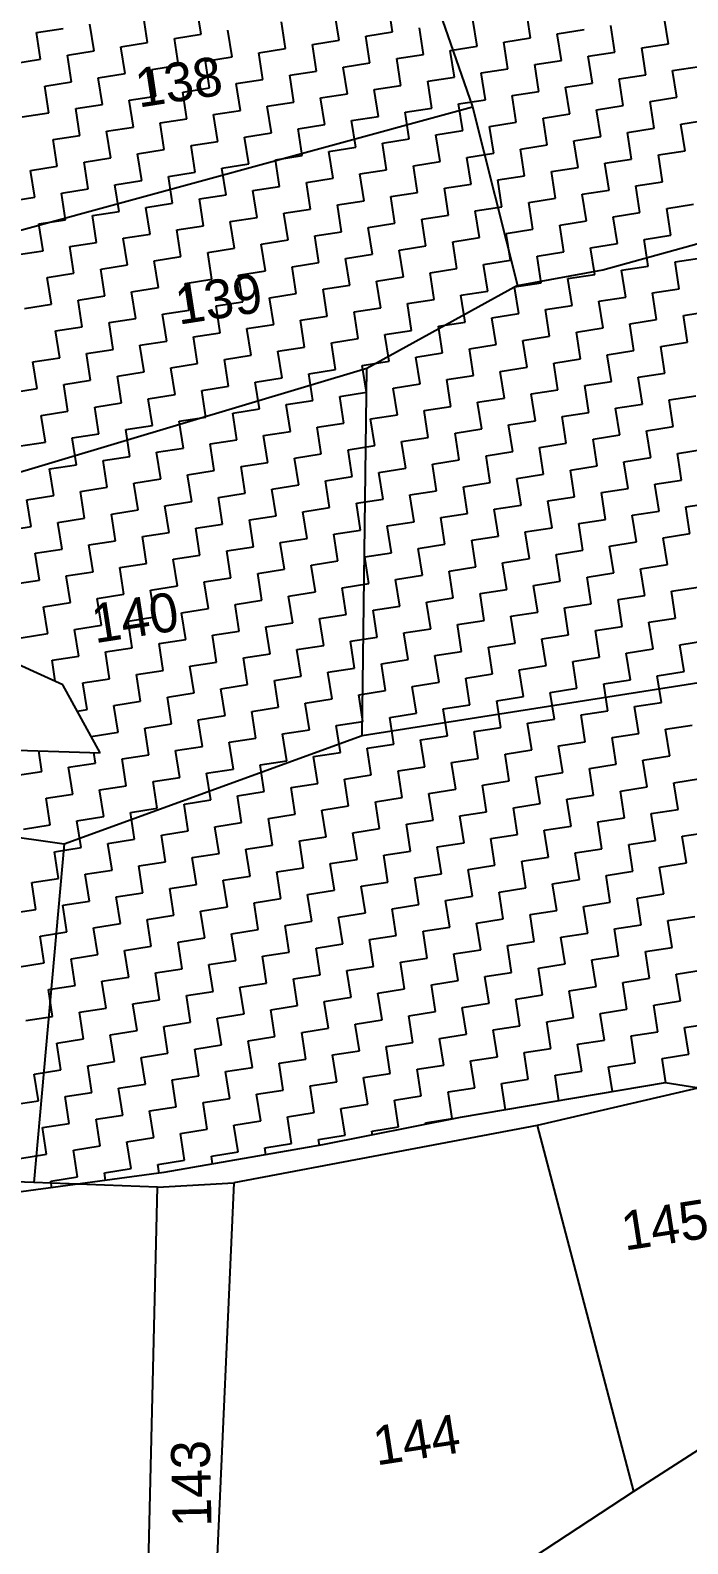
# Model space of a CAD drawing. Header units: metres. Extents: x 288488 to 290462, y 1999122 to 2001536.
# Drawn here: x 289333.7 to 289454.1, y 1999332.6 to 1999609.9 of the extents above; entities that cross this region are included whole.
import ezdxf
from ezdxf.enums import TextEntityAlignment as Align

# ---------------------------------------------------------------- set-up
doc = ezdxf.new("R2010")
doc.units = ezdxf.units.M
doc.header["$MEASUREMENT"] = 0
for name, color, linetype in [('POLY_HATCH', 12, 'Continuous'), ('POLY_PARCEL', 6, 'Continuous'), ('TEXT_PARCEL', 7, 'Continuous'), ('V_BOUND_LINE', 7, 'Continuous')]:
    doc.layers.add(name, color=color, linetype=linetype)
doc.styles.add('TEXT_MAP', font='')
doc.styles.get('TEXT_MAP').set_extended_font_data('Kruti Dev 050')

msp = doc.modelspace()

# ---------------------------------------------------------------- linework, layer by layer
at = {"layer": 'POLY_HATCH', "linetype": 'Continuous'}
for p, q in [((289364.97, 1999609.15), (289364.21, 1999614.05)), ((289400.04, 1999609.59), (289399.28, 1999614.49)), ((289425.31, 1999608.5), (289424.55, 1999613.4)), ((289345.37, 1999606.1), (289344.61, 1999611)), ((289355.17, 1999607.62), (289354.41, 1999612.52)), ((289380.44, 1999606.54), (289379.68, 1999611.44)), ((289390.24, 1999608.06), (289389.48, 1999612.96)), ((289415.51, 1999606.97), (289414.74, 1999611.88)), ((289440.77, 1999605.89), (289440.01, 1999610.79)), ((289450.58, 1999607.41), (289449.81, 1999612.31)), ((289334.8, 1999609.47), (289339.71, 1999610.24)), ((289335.57, 1999604.57), (289334.8, 1999609.47)), ((289360.07, 1999608.39), (289364.97, 1999609.15)), ((289360.83, 1999603.48), (289360.07, 1999608.39)), ((289370.64, 1999605.01), (289369.87, 1999609.91)), ((289385.34, 1999607.3), (289390.24, 1999608.06)), ((289395.14, 1999608.82), (289400.04, 1999609.59)), ((289395.9, 1999603.92), (289395.14, 1999608.82)), ((289405.71, 1999605.45), (289404.94, 1999610.35)), ((289420.41, 1999607.74), (289425.31, 1999608.5)), ((289421.17, 1999602.84), (289420.41, 1999607.74)), ((289430.21, 1999609.26), (289435.11, 1999610.03)), ((289430.97, 1999604.36), (289430.21, 1999609.26)), ((289340.47, 1999605.33), (289345.37, 1999606.1)), ((289341.23, 1999600.43), (289340.47, 1999605.33)), ((289350.27, 1999606.86), (289355.17, 1999607.62)), ((289351.03, 1999601.96), (289350.27, 1999606.86)), ((289365.74, 1999604.25), (289370.64, 1999605.01)), ((289375.54, 1999605.77), (289380.44, 1999606.54)), ((289376.3, 1999600.87), (289375.54, 1999605.77)), ((289386.1, 1999602.4), (289385.34, 1999607.3)), ((289400.8, 1999604.69), (289405.71, 1999605.45)), ((289410.61, 1999606.21), (289415.51, 1999606.97)), ((289411.37, 1999601.31), (289410.61, 1999606.21)), ((289435.87, 1999605.13), (289440.77, 1999605.89)), ((289436.64, 1999600.22), (289435.87, 1999605.13)), ((289445.68, 1999606.65), (289450.58, 1999607.41)), ((289446.44, 1999601.75), (289445.68, 1999606.65)), ((289330.67, 1999603.81), (289335.57, 1999604.57)), ((289355.93, 1999602.72), (289360.83, 1999603.48)), ((289356.7, 1999597.82), (289355.93, 1999602.72)), ((289366.5, 1999599.35), (289365.74, 1999604.25)), ((289381.2, 1999601.64), (289386.1, 1999602.4)), ((289391, 1999603.16), (289395.9, 1999603.92)), ((289391.77, 1999598.26), (289391, 1999603.16)), ((289401.57, 1999599.79), (289400.8, 1999604.69)), ((289416.27, 1999602.07), (289421.17, 1999602.84)), ((289426.07, 1999603.6), (289430.97, 1999604.36)), ((289426.83, 1999598.7), (289426.07, 1999603.6)), ((289451.34, 1999602.51), (289456.24, 1999603.28)), ((289452.1, 1999597.61), (289451.34, 1999602.51)), ((289336.33, 1999599.67), (289341.23, 1999600.43)), ((289337.09, 1999594.77), (289336.33, 1999599.67)), ((289346.13, 1999601.2), (289351.03, 1999601.96)), ((289346.89, 1999596.3), (289346.13, 1999601.2)), ((289371.4, 1999600.11), (289376.3, 1999600.87)), ((289372.16, 1999595.21), (289371.4, 1999600.11)), ((289381.96, 1999596.73), (289381.2, 1999601.64)), ((289396.67, 1999599.02), (289401.57, 1999599.79)), ((289406.47, 1999600.55), (289411.37, 1999601.31)), ((289407.23, 1999595.65), (289406.47, 1999600.55)), ((289417.03, 1999597.17), (289416.27, 1999602.07)), ((289431.74, 1999599.46), (289436.64, 1999600.22)), ((289432.5, 1999594.56), (289431.74, 1999599.46)), ((289441.54, 1999600.99), (289446.44, 1999601.75)), ((289442.3, 1999596.09), (289441.54, 1999600.99)), ((289351.8, 1999597.06), (289356.7, 1999597.82)), ((289352.56, 1999592.16), (289351.8, 1999597.06)), ((289361.6, 1999598.58), (289366.5, 1999599.35)), ((289362.36, 1999593.68), (289361.6, 1999598.58)), ((289377.06, 1999595.97), (289381.96, 1999596.73)), ((289386.86, 1999597.5), (289391.77, 1999598.26)), ((289387.63, 1999592.6), (289386.86, 1999597.5)), ((289397.43, 1999594.12), (289396.67, 1999599.02)), ((289412.13, 1999596.41), (289417.03, 1999597.17)), ((289421.93, 1999597.94), (289426.83, 1999598.7)), ((289422.7, 1999593.03), (289421.93, 1999597.94)), ((289447.2, 1999596.85), (289452.1, 1999597.61)), ((289447.96, 1999591.95), (289447.2, 1999596.85)), ((289332.19, 1999594.01), (289337.09, 1999594.77)), ((289341.99, 1999595.53), (289346.89, 1999596.3)), ((289342.76, 1999590.63), (289341.99, 1999595.53)), ((289367.26, 1999594.45), (289372.16, 1999595.21)), ((289368.02, 1999589.54), (289367.26, 1999594.45)), ((289377.83, 1999591.07), (289377.06, 1999595.97)), ((289392.53, 1999593.36), (289397.43, 1999594.12)), ((289402.33, 1999594.88), (289407.23, 1999595.65)), ((289403.09, 1999589.98), (289402.33, 1999594.88)), ((289412.89, 1999591.51), (289412.13, 1999596.41)), ((289427.6, 1999593.8), (289432.5, 1999594.56)), ((289437.4, 1999595.32), (289442.3, 1999596.09)), ((289438.16, 1999590.42), (289437.4, 1999595.32)), ((289347.66, 1999591.39), (289352.56, 1999592.16)), ((289348.42, 1999586.49), (289347.66, 1999591.39)), ((289357.46, 1999592.92), (289362.36, 1999593.68)), ((289358.22, 1999588.02), (289357.46, 1999592.92)), ((289372.92, 1999590.31), (289377.83, 1999591.07)), ((289382.73, 1999591.83), (289387.63, 1999592.6)), ((289383.49, 1999586.93), (289382.73, 1999591.83)), ((289393.29, 1999588.46), (289392.53, 1999593.36)), ((289407.99, 1999590.75), (289412.89, 1999591.51)), ((289417.8, 1999592.27), (289422.7, 1999593.03)), ((289418.56, 1999587.37), (289417.8, 1999592.27)), ((289428.36, 1999588.9), (289427.6, 1999593.8)), ((289443.06, 1999591.19), (289447.96, 1999591.95)), ((289443.83, 1999586.28), (289443.06, 1999591.19)), ((289452.86, 1999592.71), (289457.77, 1999593.47)), ((289453.63, 1999587.81), (289452.86, 1999592.71)), ((289337.86, 1999589.87), (289342.76, 1999590.63)), ((289338.62, 1999584.97), (289337.86, 1999589.87)), ((289363.12, 1999588.78), (289368.02, 1999589.54)), ((289363.89, 1999583.88), (289363.12, 1999588.78)), ((289373.69, 1999585.41), (289372.92, 1999590.31)), ((289388.39, 1999587.7), (289393.29, 1999588.46)), ((289398.19, 1999589.22), (289403.09, 1999589.98)), ((289398.95, 1999584.32), (289398.19, 1999589.22)), ((289408.76, 1999585.85), (289407.99, 1999590.75)), ((289423.46, 1999588.13), (289428.36, 1999588.9)), ((289433.26, 1999589.66), (289438.16, 1999590.42)), ((289434.02, 1999584.76), (289433.26, 1999589.66)), ((289343.52, 1999585.73), (289348.42, 1999586.49)), ((289344.28, 1999580.83), (289343.52, 1999585.73)), ((289353.32, 1999587.26), (289358.22, 1999588.02)), ((289354.08, 1999582.36), (289353.32, 1999587.26)), ((289378.59, 1999586.17), (289383.49, 1999586.93)), ((289379.35, 1999581.27), (289378.59, 1999586.17)), ((289389.15, 1999582.79), (289388.39, 1999587.7)), ((289403.86, 1999585.08), (289408.76, 1999585.85)), ((289413.66, 1999586.61), (289418.56, 1999587.37)), ((289414.42, 1999581.71), (289413.66, 1999586.61)), ((289424.22, 1999583.23), (289423.46, 1999588.13)), ((289438.92, 1999585.52), (289443.83, 1999586.28)), ((289439.69, 1999580.62), (289438.92, 1999585.52)), ((289448.73, 1999587.05), (289453.63, 1999587.81)), ((289449.49, 1999582.15), (289448.73, 1999587.05)), ((289333.72, 1999584.21), (289338.62, 1999584.97)), ((289334.48, 1999579.3), (289333.72, 1999584.21)), ((289358.98, 1999583.12), (289363.89, 1999583.88)), ((289359.75, 1999578.22), (289358.98, 1999583.12)), ((289368.79, 1999584.64), (289373.69, 1999585.41)), ((289369.55, 1999579.74), (289368.79, 1999584.64)), ((289384.25, 1999582.03), (289389.15, 1999582.79)), ((289394.05, 1999583.56), (289398.95, 1999584.32)), ((289394.82, 1999578.66), (289394.05, 1999583.56)), ((289404.62, 1999580.18), (289403.86, 1999585.08)), ((289419.32, 1999582.47), (289424.22, 1999583.23)), ((289429.12, 1999584), (289434.02, 1999584.76)), ((289429.89, 1999579.1), (289429.12, 1999584)), ((289339.38, 1999580.07), (289344.28, 1999580.83)), ((289340.14, 1999575.17), (289339.38, 1999580.07)), ((289349.18, 1999581.59), (289354.08, 1999582.36)), ((289349.95, 1999576.69), (289349.18, 1999581.59)), ((289374.45, 1999580.51), (289379.35, 1999581.27)), ((289375.21, 1999575.61), (289374.45, 1999580.51)), ((289385.01, 1999577.13), (289384.25, 1999582.03)), ((289399.72, 1999579.42), (289404.62, 1999580.18)), ((289409.52, 1999580.94), (289414.42, 1999581.71)), ((289410.28, 1999576.04), (289409.52, 1999580.94)), ((289420.08, 1999577.57), (289419.32, 1999582.47)), ((289434.79, 1999579.86), (289439.69, 1999580.62)), ((289444.59, 1999581.38), (289449.49, 1999582.15)), ((289445.35, 1999576.48), (289444.59, 1999581.38)), ((289329.58, 1999578.54), (289334.48, 1999579.3)), ((289354.85, 1999577.45), (289359.75, 1999578.22)), ((289355.61, 1999572.55), (289354.85, 1999577.45)), ((289364.65, 1999578.98), (289369.55, 1999579.74)), ((289365.41, 1999574.08), (289364.65, 1999578.98)), ((289389.92, 1999577.89), (289394.82, 1999578.66)), ((289390.68, 1999572.99), (289389.92, 1999577.89)), ((289400.48, 1999574.52), (289399.72, 1999579.42)), ((289415.18, 1999576.81), (289420.08, 1999577.57)), ((289424.98, 1999578.33), (289429.89, 1999579.1)), ((289425.75, 1999573.43), (289424.98, 1999578.33)), ((289435.55, 1999574.96), (289434.79, 1999579.86)), ((289450.25, 1999577.25), (289455.15, 1999578.01)), ((289451.02, 1999572.34), (289450.25, 1999577.25)), ((289335.24, 1999574.4), (289340.14, 1999575.17)), ((289345.04, 1999575.93), (289349.95, 1999576.69)), ((289345.81, 1999571.03), (289345.04, 1999575.93)), ((289370.31, 1999574.84), (289375.21, 1999575.61)), ((289371.07, 1999569.94), (289370.31, 1999574.84)), ((289380.11, 1999576.37), (289385.01, 1999577.13)), ((289380.88, 1999571.47), (289380.11, 1999576.37)), ((289395.58, 1999573.76), (289400.48, 1999574.52)), ((289405.38, 1999575.28), (289410.28, 1999576.04)), ((289406.14, 1999570.38), (289405.38, 1999575.28)), ((289415.95, 1999571.91), (289415.18, 1999576.81)), ((289430.65, 1999574.19), (289435.55, 1999574.96)), ((289440.45, 1999575.72), (289445.35, 1999576.48)), ((289441.21, 1999570.82), (289440.45, 1999575.72)), ((289336.01, 1999569.5), (289335.24, 1999574.4)), ((289350.71, 1999571.79), (289355.61, 1999572.55)), ((289351.47, 1999566.89), (289350.71, 1999571.79)), ((289360.51, 1999573.32), (289365.41, 1999574.08)), ((289361.27, 1999568.42), (289360.51, 1999573.32)), ((289385.78, 1999572.23), (289390.68, 1999572.99)), ((289386.54, 1999567.33), (289385.78, 1999572.23)), ((289396.34, 1999568.85), (289395.58, 1999573.76)), ((289411.05, 1999571.14), (289415.95, 1999571.91)), ((289420.85, 1999572.67), (289425.75, 1999573.43)), ((289421.61, 1999567.77), (289420.85, 1999572.67)), ((289431.41, 1999569.29), (289430.65, 1999574.19)), ((289446.11, 1999571.58), (289451.02, 1999572.34)), ((289331.1, 1999568.74), (289336.01, 1999569.5)), ((289340.91, 1999570.27), (289345.81, 1999571.03)), ((289341.67, 1999565.36), (289340.91, 1999570.27)), ((289366.17, 1999569.18), (289371.07, 1999569.94)), ((289366.94, 1999564.28), (289366.17, 1999569.18)), ((289375.98, 1999570.7), (289380.88, 1999571.47)), ((289376.74, 1999565.8), (289375.98, 1999570.7)), ((289401.24, 1999569.62), (289406.14, 1999570.38)), ((289402.01, 1999564.72), (289401.24, 1999569.62)), ((289411.81, 1999566.24), (289411.05, 1999571.14)), ((289426.51, 1999568.53), (289431.41, 1999569.29)), ((289436.31, 1999570.06), (289441.21, 1999570.82)), ((289437.08, 1999565.16), (289436.31, 1999570.06)), ((289446.88, 1999566.68), (289446.11, 1999571.58)), ((289346.57, 1999566.13), (289351.47, 1999566.89)), ((289347.33, 1999561.23), (289346.57, 1999566.13)), ((289356.37, 1999567.65), (289361.27, 1999568.42)), ((289357.13, 1999562.75), (289356.37, 1999567.65)), ((289381.64, 1999566.57), (289386.54, 1999567.33)), ((289382.4, 1999561.67), (289381.64, 1999566.57)), ((289391.44, 1999568.09), (289396.34, 1999568.85)), ((289392.2, 1999563.19), (289391.44, 1999568.09)), ((289406.91, 1999565.48), (289411.81, 1999566.24)), ((289416.71, 1999567), (289421.61, 1999567.77)), ((289417.47, 1999562.1), (289416.71, 1999567)), ((289427.27, 1999563.63), (289426.51, 1999568.53)), ((289441.98, 1999565.92), (289446.88, 1999566.68)), ((289451.78, 1999567.44), (289456.68, 1999568.21)), ((289452.54, 1999562.54), (289451.78, 1999567.44)), ((289336.77, 1999564.6), (289341.67, 1999565.36)), ((289337.53, 1999559.7), (289336.77, 1999564.6)), ((289362.04, 1999563.51), (289366.94, 1999564.28)), ((289362.8, 1999558.61), (289362.04, 1999563.51)), ((289371.84, 1999565.04), (289376.74, 1999565.8)), ((289372.6, 1999560.14), (289371.84, 1999565.04)), ((289397.11, 1999563.95), (289402.01, 1999564.72)), ((289397.87, 1999559.05), (289397.11, 1999563.95)), ((289407.67, 1999560.58), (289406.91, 1999565.48)), ((289422.37, 1999562.87), (289427.27, 1999563.63)), ((289432.17, 1999564.39), (289437.08, 1999565.16)), ((289432.94, 1999559.49), (289432.17, 1999564.39)), ((289442.74, 1999561.02), (289441.98, 1999565.92)), ((289342.43, 1999560.46), (289347.33, 1999561.23)), ((289352.23, 1999561.99), (289357.13, 1999562.75)), ((289353, 1999557.09), (289352.23, 1999561.99)), ((289377.5, 1999560.9), (289382.4, 1999561.67)), ((289378.26, 1999556), (289377.5, 1999560.9)), ((289387.3, 1999562.43), (289392.2, 1999563.19)), ((289388.07, 1999557.53), (289387.3, 1999562.43)), ((289402.77, 1999559.82), (289407.67, 1999560.58)), ((289412.57, 1999561.34), (289417.47, 1999562.1)), ((289413.33, 1999556.44), (289412.57, 1999561.34)), ((289423.14, 1999557.97), (289422.37, 1999562.87)), ((289437.84, 1999560.25), (289442.74, 1999561.02)), ((289447.64, 1999561.78), (289452.54, 1999562.54)), ((289448.4, 1999556.88), (289447.64, 1999561.78)), ((289332.63, 1999558.94), (289337.53, 1999559.7)), ((289343.2, 1999555.56), (289342.43, 1999560.46)), ((289357.9, 1999557.85), (289362.8, 1999558.61)), ((289358.66, 1999552.95), (289357.9, 1999557.85)), ((289367.7, 1999559.38), (289372.6, 1999560.14)), ((289368.46, 1999554.48), (289367.7, 1999559.38)), ((289392.97, 1999558.29), (289397.87, 1999559.05)), ((289393.73, 1999553.39), (289392.97, 1999558.29)), ((289403.53, 1999554.91), (289402.77, 1999559.82)), ((289418.23, 1999557.2), (289423.14, 1999557.97)), ((289428.04, 1999558.73), (289432.94, 1999559.49)), ((289428.8, 1999553.83), (289428.04, 1999558.73)), ((289438.6, 1999555.35), (289437.84, 1999560.25)), ((289453.3, 1999557.64), (289458.2, 1999558.4)), ((289338.29, 1999554.8), (289343.2, 1999555.56)), ((289348.1, 1999556.33), (289353, 1999557.09)), ((289348.86, 1999551.42), (289348.1, 1999556.33)), ((289373.36, 1999555.24), (289378.26, 1999556)), ((289374.13, 1999550.34), (289373.36, 1999555.24)), ((289383.17, 1999556.76), (289388.07, 1999557.53)), ((289383.93, 1999551.86), (289383.17, 1999556.76)), ((289408.43, 1999555.68), (289413.33, 1999556.44)), ((289409.2, 1999550.78), (289408.43, 1999555.68)), ((289419, 1999552.3), (289418.23, 1999557.2)), ((289433.7, 1999554.59), (289438.6, 1999555.35)), ((289443.5, 1999556.12), (289448.4, 1999556.88)), ((289444.26, 1999551.22), (289443.5, 1999556.12)), ((289454.07, 1999552.74), (289453.3, 1999557.64)), ((289339.06, 1999549.9), (289338.29, 1999554.8)), ((289353.76, 1999552.19), (289358.66, 1999552.95)), ((289363.56, 1999553.71), (289368.46, 1999554.48)), ((289364.32, 1999548.81), (289363.56, 1999553.71)), ((289388.83, 1999552.63), (289393.73, 1999553.39)), ((289389.59, 1999547.73), (289388.83, 1999552.63)), ((289398.63, 1999554.15), (289403.53, 1999554.91)), ((289399.39, 1999549.25), (289398.63, 1999554.15)), ((289414.1, 1999551.54), (289419, 1999552.3)), ((289423.9, 1999553.06), (289428.8, 1999553.83)), ((289424.66, 1999548.16), (289423.9, 1999553.06)), ((289434.46, 1999549.69), (289433.7, 1999554.59)), ((289449.17, 1999551.98), (289454.07, 1999552.74)), ((289334.16, 1999549.14), (289339.06, 1999549.9)), ((289343.96, 1999550.66), (289348.86, 1999551.42)), ((289344.72, 1999545.76), (289343.96, 1999550.66)), ((289354.52, 1999547.29), (289353.76, 1999552.19)), ((289369.23, 1999549.57), (289374.13, 1999550.34)), ((289369.99, 1999544.67), (289369.23, 1999549.57)), ((289379.03, 1999551.1), (289383.93, 1999551.86)), ((289379.79, 1999546.2), (289379.03, 1999551.1)), ((289404.29, 1999550.01), (289409.2, 1999550.78)), ((289405.06, 1999545.11), (289404.29, 1999550.01)), ((289414.86, 1999546.64), (289414.1, 1999551.54)), ((289429.56, 1999548.93), (289434.46, 1999549.69)), ((289439.36, 1999550.45), (289444.26, 1999551.22)), ((289440.13, 1999545.55), (289439.36, 1999550.45)), ((289449.93, 1999547.08), (289449.17, 1999551.98)), ((289334.92, 1999544.24), (289334.16, 1999549.14)), ((289349.62, 1999546.52), (289354.52, 1999547.29)), ((289359.42, 1999548.05), (289364.32, 1999548.81)), ((289360.19, 1999543.15), (289359.42, 1999548.05)), ((289384.69, 1999546.96), (289389.59, 1999547.73)), ((289385.45, 1999542.06), (289384.69, 1999546.96)), ((289394.49, 1999548.49), (289399.39, 1999549.25)), ((289395.26, 1999543.59), (289394.49, 1999548.49)), ((289419.76, 1999547.4), (289424.66, 1999548.16)), ((289420.52, 1999542.5), (289419.76, 1999547.4)), ((289430.32, 1999544.03), (289429.56, 1999548.93)), ((289445.03, 1999546.31), (289449.93, 1999547.08)), ((289330.02, 1999543.47), (289334.92, 1999544.24)), ((289339.82, 1999545), (289344.72, 1999545.76)), ((289340.58, 1999540.1), (289339.82, 1999545)), ((289350.38, 1999541.62), (289349.62, 1999546.52)), ((289365.09, 1999543.91), (289369.99, 1999544.67)), ((289374.89, 1999545.44), (289379.79, 1999546.2)), ((289375.65, 1999540.54), (289374.89, 1999545.44)), ((289400.16, 1999544.35), (289405.06, 1999545.11)), ((289400.92, 1999539.45), (289400.16, 1999544.35)), ((289409.96, 1999545.88), (289414.86, 1999546.64)), ((289410.72, 1999540.97), (289409.96, 1999545.88)), ((289425.42, 1999543.26), (289430.32, 1999544.03)), ((289435.23, 1999544.79), (289440.13, 1999545.55)), ((289435.99, 1999539.89), (289435.23, 1999544.79)), ((289445.79, 1999541.41), (289445.03, 1999546.31)), ((289345.48, 1999540.86), (289350.38, 1999541.62)), ((289355.29, 1999542.39), (289360.19, 1999543.15)), ((289356.05, 1999537.48), (289355.29, 1999542.39)), ((289365.85, 1999539.01), (289365.09, 1999543.91)), ((289380.55, 1999541.3), (289385.45, 1999542.06)), ((289381.32, 1999536.4), (289380.55, 1999541.3)), ((289390.35, 1999542.82), (289395.26, 1999543.59)), ((289391.12, 1999537.92), (289390.35, 1999542.82)), ((289415.62, 1999541.74), (289420.52, 1999542.5)), ((289416.38, 1999536.84), (289415.62, 1999541.74)), ((289426.19, 1999538.36), (289425.42, 1999543.26)), ((289440.89, 1999540.65), (289445.79, 1999541.41)), ((289450.69, 1999542.18), (289455.59, 1999542.94)), ((289451.45, 1999537.28), (289450.69, 1999542.18)), ((289335.68, 1999539.33), (289340.58, 1999540.1)), ((289336.44, 1999534.43), (289335.68, 1999539.33)), ((289346.25, 1999535.96), (289345.48, 1999540.86)), ((289360.95, 1999538.25), (289365.85, 1999539.01)), ((289370.75, 1999539.77), (289375.65, 1999540.54)), ((289371.51, 1999534.87), (289370.75, 1999539.77)), ((289396.02, 1999538.69), (289400.92, 1999539.45)), ((289396.78, 1999533.79), (289396.02, 1999538.69)), ((289405.82, 1999540.21), (289410.72, 1999540.97)), ((289406.58, 1999535.31), (289405.82, 1999540.21)), ((289431.09, 1999539.12), (289435.99, 1999539.89)), ((289431.85, 1999534.22), (289431.09, 1999539.12)), ((289441.65, 1999535.75), (289440.89, 1999540.65)), ((289341.35, 1999535.2), (289346.25, 1999535.96)), ((289351.15, 1999536.72), (289356.05, 1999537.48)), ((289351.91, 1999531.82), (289351.15, 1999536.72)), ((289361.71, 1999533.35), (289360.95, 1999538.25)), ((289376.41, 1999535.63), (289381.32, 1999536.4)), ((289377.18, 1999530.73), (289376.41, 1999535.63)), ((289386.22, 1999537.16), (289391.12, 1999537.92)), ((289386.98, 1999532.26), (289386.22, 1999537.16)), ((289411.48, 1999536.07), (289416.38, 1999536.84)), ((289412.25, 1999531.17), (289411.48, 1999536.07)), ((289421.29, 1999537.6), (289426.19, 1999538.36)), ((289422.05, 1999532.7), (289421.29, 1999537.6)), ((289436.75, 1999534.99), (289441.65, 1999535.75)), ((289446.55, 1999536.51), (289451.45, 1999537.28)), ((289447.32, 1999531.61), (289446.55, 1999536.51)), ((289331.54, 1999533.67), (289336.44, 1999534.43)), ((289342.11, 1999530.3), (289341.35, 1999535.2)), ((289356.81, 1999532.58), (289361.71, 1999533.35)), ((289366.61, 1999534.11), (289371.51, 1999534.87)), ((289367.38, 1999529.21), (289366.61, 1999534.11)), ((289391.88, 1999533.02), (289396.78, 1999533.79)), ((289392.64, 1999528.12), (289391.88, 1999533.02)), ((289401.68, 1999534.55), (289406.58, 1999535.31)), ((289402.44, 1999529.65), (289401.68, 1999534.55)), ((289426.95, 1999533.46), (289431.85, 1999534.22)), ((289427.71, 1999528.56), (289426.95, 1999533.46)), ((289437.51, 1999530.09), (289436.75, 1999534.99)), ((289452.22, 1999532.37), (289457.12, 1999533.14)), ((289337.21, 1999529.53), (289342.11, 1999530.3)), ((289347.01, 1999531.06), (289351.91, 1999531.82)), ((289347.77, 1999526.16), (289347.01, 1999531.06)), ((289357.57, 1999527.68), (289356.81, 1999532.58)), ((289372.28, 1999529.97), (289377.18, 1999530.73)), ((289382.08, 1999531.5), (289386.98, 1999532.26)), ((289382.84, 1999526.6), (289382.08, 1999531.5)), ((289407.35, 1999530.41), (289412.25, 1999531.17)), ((289408.11, 1999525.51), (289407.35, 1999530.41)), ((289417.15, 1999531.94), (289422.05, 1999532.7)), ((289417.91, 1999527.03), (289417.15, 1999531.94)), ((289432.61, 1999529.32), (289437.51, 1999530.09)), ((289442.41, 1999530.85), (289447.32, 1999531.61)), ((289443.18, 1999525.95), (289442.41, 1999530.85)), ((289452.98, 1999527.47), (289452.22, 1999532.37)), ((289337.97, 1999524.63), (289337.21, 1999529.53)), ((289352.67, 1999526.92), (289357.57, 1999527.68)), ((289362.47, 1999528.45), (289367.38, 1999529.21)), ((289363.24, 1999523.54), (289362.47, 1999528.45)), ((289373.04, 1999525.07), (289372.28, 1999529.97)), ((289387.74, 1999527.36), (289392.64, 1999528.12)), ((289388.5, 1999522.46), (289387.74, 1999527.36)), ((289397.54, 1999528.88), (289402.44, 1999529.65)), ((289398.31, 1999523.98), (289397.54, 1999528.88)), ((289422.81, 1999527.8), (289427.71, 1999528.56)), ((289423.57, 1999522.9), (289422.81, 1999527.8)), ((289433.38, 1999524.42), (289432.61, 1999529.32)), ((289448.08, 1999526.71), (289452.98, 1999527.47)), ((289333.07, 1999523.87), (289337.97, 1999524.63)), ((289342.87, 1999525.39), (289347.77, 1999526.16)), ((289343.63, 1999520.49), (289342.87, 1999525.39)), ((289353.44, 1999522.02), (289352.67, 1999526.92)), ((289368.14, 1999524.31), (289373.04, 1999525.07)), ((289377.94, 1999525.83), (289382.84, 1999526.6)), ((289378.7, 1999520.93), (289377.94, 1999525.83)), ((289403.21, 1999524.75), (289408.11, 1999525.51)), ((289403.97, 1999519.85), (289403.21, 1999524.75)), ((289413.01, 1999526.27), (289417.91, 1999527.03)), ((289413.77, 1999521.37), (289413.01, 1999526.27)), ((289438.28, 1999525.18), (289443.18, 1999525.95)), ((289439.04, 1999520.28), (289438.28, 1999525.18)), ((289448.84, 1999521.81), (289448.08, 1999526.71)), ((289333.83, 1999518.97), (289333.07, 1999523.87)), ((289348.53, 1999521.26), (289353.44, 1999522.02)), ((289358.34, 1999522.78), (289363.24, 1999523.54)), ((289359.1, 1999517.88), (289358.34, 1999522.78)), ((289368.9, 1999519.41), (289368.14, 1999524.31)), ((289383.6, 1999521.69), (289388.5, 1999522.46)), ((289393.41, 1999523.22), (289398.31, 1999523.98)), ((289394.17, 1999518.32), (289393.41, 1999523.22)), ((289418.67, 1999522.13), (289423.57, 1999522.9)), ((289419.44, 1999517.23), (289418.67, 1999522.13)), ((289428.47, 1999523.66), (289433.38, 1999524.42)), ((289429.24, 1999518.76), (289428.47, 1999523.66)), ((289443.94, 1999521.05), (289448.84, 1999521.81)), ((289453.74, 1999522.57), (289458.64, 1999523.34)), ((289454.51, 1999517.67), (289453.74, 1999522.57)), ((289328.93, 1999518.2), (289333.83, 1999518.97)), ((289338.73, 1999519.73), (289343.63, 1999520.49)), ((289339.5, 1999514.83), (289338.73, 1999519.73)), ((289349.3, 1999516.36), (289348.53, 1999521.26)), ((289364, 1999518.64), (289368.9, 1999519.41)), ((289373.8, 1999520.17), (289378.7, 1999520.93)), ((289374.56, 1999515.27), (289373.8, 1999520.17)), ((289384.37, 1999516.79), (289383.6, 1999521.69)), ((289399.07, 1999519.08), (289403.97, 1999519.85)), ((289399.83, 1999514.18), (289399.07, 1999519.08)), ((289408.87, 1999520.61), (289413.77, 1999521.37)), ((289409.63, 1999515.71), (289408.87, 1999520.61)), ((289434.14, 1999519.52), (289439.04, 1999520.28)), ((289434.9, 1999514.62), (289434.14, 1999519.52)), ((289444.7, 1999516.15), (289443.94, 1999521.05)), ((289344.4, 1999515.59), (289349.3, 1999516.36)), ((289354.2, 1999517.12), (289359.1, 1999517.88)), ((289354.96, 1999512.22), (289354.2, 1999517.12)), ((289364.76, 1999513.74), (289364, 1999518.64)), ((289379.47, 1999516.03), (289384.37, 1999516.79)), ((289389.27, 1999517.56), (289394.17, 1999518.32)), ((289390.03, 1999512.66), (289389.27, 1999517.56)), ((289414.54, 1999516.47), (289419.44, 1999517.23)), ((289415.3, 1999511.57), (289414.54, 1999516.47)), ((289424.34, 1999518), (289429.24, 1999518.76)), ((289425.1, 1999513.09), (289424.34, 1999518)), ((289449.6, 1999516.91), (289454.51, 1999517.67)), ((289450.37, 1999512.01), (289449.6, 1999516.91)), ((289334.59, 1999514.07), (289339.5, 1999514.83)), ((289335.36, 1999509.17), (289334.59, 1999514.07)), ((289345.16, 1999510.69), (289344.4, 1999515.59)), ((289359.86, 1999512.98), (289364.76, 1999513.74)), ((289369.66, 1999514.51), (289374.56, 1999515.27)), ((289370.43, 1999509.6), (289369.66, 1999514.51)), ((289380.23, 1999511.13), (289379.47, 1999516.03)), ((289394.93, 1999513.42), (289399.83, 1999514.18)), ((289395.69, 1999508.52), (289394.93, 1999513.42)), ((289404.73, 1999514.94), (289409.63, 1999515.71)), ((289405.5, 1999510.04), (289404.73, 1999514.94)), ((289430, 1999513.86), (289434.9, 1999514.62)), ((289430.76, 1999508.96), (289430, 1999513.86)), ((289439.8, 1999515.38), (289444.7, 1999516.15)), ((289440.57, 1999510.48), (289439.8, 1999515.38)), ((289340.26, 1999509.93), (289345.16, 1999510.69)), ((289350.06, 1999511.45), (289354.96, 1999512.22)), ((289350.82, 1999506.55), (289350.06, 1999511.45)), ((289360.62, 1999508.08), (289359.86, 1999512.98)), ((289375.33, 1999510.37), (289380.23, 1999511.13)), ((289385.13, 1999511.89), (289390.03, 1999512.66)), ((289385.89, 1999506.99), (289385.13, 1999511.89)), ((289410.4, 1999510.81), (289415.3, 1999511.57)), ((289411.16, 1999505.91), (289410.4, 1999510.81)), ((289420.2, 1999512.33), (289425.1, 1999513.09)), ((289420.96, 1999507.43), (289420.2, 1999512.33)), ((289445.47, 1999511.25), (289450.37, 1999512.01)), ((289446.23, 1999506.34), (289445.47, 1999511.25)), ((289330.46, 1999508.4), (289335.36, 1999509.17)), ((289341.02, 1999505.03), (289340.26, 1999509.93)), ((289355.72, 1999507.32), (289360.62, 1999508.08)), ((289365.53, 1999508.84), (289370.43, 1999509.6)), ((289366.29, 1999503.94), (289365.53, 1999508.84)), ((289376.09, 1999505.47), (289375.33, 1999510.37)), ((289390.79, 1999507.76), (289395.69, 1999508.52)), ((289400.6, 1999509.28), (289405.5, 1999510.04)), ((289401.36, 1999504.38), (289400.6, 1999509.28)), ((289425.86, 1999508.19), (289430.76, 1999508.96)), ((289426.63, 1999503.29), (289425.86, 1999508.19)), ((289435.66, 1999509.72), (289440.57, 1999510.48)), ((289436.43, 1999504.82), (289435.66, 1999509.72)), ((289345.92, 1999505.79), (289350.82, 1999506.55)), ((289346.69, 1999500.89), (289345.92, 1999505.79)), ((289356.49, 1999502.42), (289355.72, 1999507.32)), ((289371.19, 1999504.7), (289376.09, 1999505.47)), ((289380.99, 1999506.23), (289385.89, 1999506.99)), ((289381.75, 1999501.33), (289380.99, 1999506.23)), ((289391.56, 1999502.85), (289390.79, 1999507.76)), ((289406.26, 1999505.14), (289411.16, 1999505.91)), ((289407.02, 1999500.24), (289406.26, 1999505.14)), ((289416.06, 1999506.67), (289420.96, 1999507.43)), ((289416.82, 1999501.77), (289416.06, 1999506.67)), ((289441.33, 1999505.58), (289446.23, 1999506.34)), ((289442.09, 1999500.68), (289441.33, 1999505.58)), ((289451.13, 1999507.11), (289456.03, 1999507.87)), ((289451.89, 1999502.21), (289451.13, 1999507.11)), ((289336.12, 1999504.27), (289341.02, 1999505.03)), ((289336.88, 1999499.36), (289336.12, 1999504.27)), ((289351.59, 1999501.65), (289356.49, 1999502.42)), ((289361.39, 1999503.18), (289366.29, 1999503.94)), ((289362.15, 1999498.28), (289361.39, 1999503.18)), ((289371.95, 1999499.8), (289371.19, 1999504.7)), ((289386.66, 1999502.09), (289391.56, 1999502.85)), ((289396.46, 1999503.62), (289401.36, 1999504.38)), ((289397.22, 1999498.72), (289396.46, 1999503.62)), ((289421.72, 1999502.53), (289426.63, 1999503.29)), ((289422.49, 1999497.63), (289421.72, 1999502.53)), ((289431.53, 1999504.06), (289436.43, 1999504.82)), ((289432.29, 1999499.15), (289431.53, 1999504.06)), ((289341.78, 1999500.13), (289346.69, 1999500.89)), ((289342.55, 1999495.23), (289341.78, 1999500.13)), ((289352.35, 1999496.75), (289351.59, 1999501.65)), ((289367.05, 1999499.04), (289371.95, 1999499.8)), ((289376.85, 1999500.57), (289381.75, 1999501.33)), ((289377.62, 1999495.66), (289376.85, 1999500.57)), ((289387.42, 1999497.19), (289386.66, 1999502.09)), ((289402.12, 1999499.48), (289407.02, 1999500.24)), ((289411.92, 1999501), (289416.82, 1999501.77)), ((289412.69, 1999496.1), (289411.92, 1999501)), ((289437.19, 1999499.92), (289442.09, 1999500.68)), ((289437.95, 1999495.02), (289437.19, 1999499.92)), ((289446.99, 1999501.44), (289451.89, 1999502.21)), ((289447.75, 1999496.54), (289446.99, 1999501.44)), ((289331.98, 1999498.6), (289336.88, 1999499.36)), ((289357.25, 1999497.51), (289362.15, 1999498.28)), ((289358.01, 1999492.61), (289357.25, 1999497.51)), ((289367.81, 1999494.14), (289367.05, 1999499.04)), ((289382.52, 1999496.43), (289387.42, 1999497.19)), ((289392.32, 1999497.95), (289397.22, 1999498.72)), ((289393.08, 1999493.05), (289392.32, 1999497.95)), ((289402.88, 1999494.58), (289402.12, 1999499.48)), ((289417.59, 1999496.87), (289422.49, 1999497.63)), ((289418.35, 1999491.97), (289417.59, 1999496.87)), ((289427.39, 1999498.39), (289432.29, 1999499.15)), ((289428.15, 1999493.49), (289427.39, 1999498.39)), ((289452.66, 1999497.31), (289457.56, 1999498.07)), ((289453.42, 1999492.4), (289452.66, 1999497.31)), ((289337.65, 1999494.46), (289342.55, 1999495.23)), ((289338.24, 1999490.62), (289337.65, 1999494.46)), ((289347.45, 1999495.99), (289352.35, 1999496.75)), ((289348.21, 1999491.09), (289347.45, 1999495.99)), ((289362.91, 1999493.38), (289367.81, 1999494.14)), ((289372.72, 1999494.9), (289377.62, 1999495.66)), ((289373.48, 1999490), (289372.72, 1999494.9)), ((289383.28, 1999491.53), (289382.52, 1999496.43)), ((289397.98, 1999493.82), (289402.88, 1999494.58)), ((289407.78, 1999495.34), (289412.69, 1999496.1)), ((289408.55, 1999490.44), (289407.78, 1999495.34)), ((289433.05, 1999494.25), (289437.95, 1999495.02)), ((289433.81, 1999489.35), (289433.05, 1999494.25)), ((289442.85, 1999495.78), (289447.75, 1999496.54)), ((289443.62, 1999490.88), (289442.85, 1999495.78)), ((289353.11, 1999491.85), (289358.01, 1999492.61)), ((289353.87, 1999486.95), (289353.11, 1999491.85)), ((289363.68, 1999488.48), (289362.91, 1999493.38)), ((289378.38, 1999490.76), (289383.28, 1999491.53)), ((289388.18, 1999492.29), (289393.08, 1999493.05)), ((289388.94, 1999487.39), (289388.18, 1999492.29)), ((289398.75, 1999488.91), (289397.98, 1999493.82)), ((289413.45, 1999491.2), (289418.35, 1999491.97)), ((289423.25, 1999492.73), (289428.15, 1999493.49)), ((289424.01, 1999487.83), (289423.25, 1999492.73)), ((289448.52, 1999491.64), (289453.42, 1999492.4)), ((289449.28, 1999486.74), (289448.52, 1999491.64)), ((289343.31, 1999490.33), (289348.21, 1999491.09)), ((289344.07, 1999485.42), (289343.31, 1999490.33)), ((289358.78, 1999487.71), (289363.68, 1999488.48)), ((289368.58, 1999489.24), (289373.48, 1999490)), ((289369.34, 1999484.34), (289368.58, 1999489.24)), ((289379.14, 1999485.86), (289378.38, 1999490.76)), ((289393.84, 1999488.15), (289398.75, 1999488.91)), ((289403.65, 1999489.68), (289408.55, 1999490.44)), ((289404.41, 1999484.78), (289403.65, 1999489.68)), ((289414.21, 1999486.3), (289413.45, 1999491.2)), ((289428.91, 1999488.59), (289433.81, 1999489.35)), ((289429.68, 1999483.69), (289428.91, 1999488.59)), ((289438.72, 1999490.12), (289443.62, 1999490.88)), ((289439.48, 1999485.21), (289438.72, 1999490.12)), ((289348.97, 1999486.19), (289353.87, 1999486.95)), ((289349.74, 1999481.29), (289348.97, 1999486.19)), ((289359.54, 1999482.81), (289358.78, 1999487.71)), ((289374.24, 1999485.1), (289379.14, 1999485.86)), ((289384.04, 1999486.63), (289388.94, 1999487.39)), ((289384.81, 1999481.72), (289384.04, 1999486.63)), ((289394.61, 1999483.25), (289393.84, 1999488.15)), ((289409.31, 1999485.54), (289414.21, 1999486.3)), ((289419.11, 1999487.06), (289424.01, 1999487.83)), ((289419.87, 1999482.16), (289419.11, 1999487.06)), ((289444.38, 1999485.98), (289449.28, 1999486.74)), ((289445.14, 1999481.08), (289444.38, 1999485.98)), ((289342.29, 1999485.15), (289344.07, 1999485.42)), ((289364.44, 1999483.57), (289369.34, 1999484.34)), ((289365.2, 1999478.67), (289364.44, 1999483.57)), ((289375, 1999480.2), (289374.24, 1999485.1)), ((289389.71, 1999482.49), (289394.61, 1999483.25)), ((289399.51, 1999484.01), (289404.41, 1999484.78)), ((289400.27, 1999479.11), (289399.51, 1999484.01)), ((289410.07, 1999480.64), (289409.31, 1999485.54)), ((289424.78, 1999482.93), (289429.68, 1999483.69)), ((289425.54, 1999478.03), (289424.78, 1999482.93)), ((289434.58, 1999484.45), (289439.48, 1999485.21)), ((289435.34, 1999479.55), (289434.58, 1999484.45)), ((289344.84, 1999480.52), (289349.74, 1999481.29)), ((289344.84, 1999480.46), (289344.84, 1999480.52)), ((289354.64, 1999482.05), (289359.54, 1999482.81)), ((289355.4, 1999477.15), (289354.64, 1999482.05)), ((289370.1, 1999479.44), (289375, 1999480.2)), ((289379.9, 1999480.96), (289384.81, 1999481.72)), ((289380.67, 1999476.06), (289379.9, 1999480.96)), ((289390.47, 1999477.59), (289389.71, 1999482.49)), ((289405.17, 1999479.88), (289410.07, 1999480.64)), ((289414.97, 1999481.4), (289419.87, 1999482.16)), ((289415.74, 1999476.5), (289414.97, 1999481.4)), ((289440.24, 1999480.31), (289445.14, 1999481.08)), ((289441, 1999475.41), (289440.24, 1999480.31)), ((289450.04, 1999481.84), (289454.94, 1999482.6)), ((289450.81, 1999476.94), (289450.04, 1999481.84)), ((289335.8, 1999474.1), (289335.21, 1999477.85)), ((289345.6, 1999475.62), (289345.3, 1999477.54)), ((289360.3, 1999477.91), (289365.2, 1999478.67)), ((289361.06, 1999473.01), (289360.3, 1999477.91)), ((289370.87, 1999474.54), (289370.1, 1999479.44)), ((289385.57, 1999476.82), (289390.47, 1999477.59)), ((289395.37, 1999478.35), (289400.27, 1999479.11)), ((289396.13, 1999473.45), (289395.37, 1999478.35)), ((289405.93, 1999474.97), (289405.17, 1999479.88)), ((289420.64, 1999477.26), (289425.54, 1999478.03)), ((289430.44, 1999478.79), (289435.34, 1999479.55)), ((289431.2, 1999473.89), (289430.44, 1999478.79)), ((289340.7, 1999474.86), (289345.6, 1999475.62)), ((289341.46, 1999469.96), (289340.7, 1999474.86)), ((289350.5, 1999476.39), (289355.4, 1999477.15)), ((289351.26, 1999471.48), (289350.5, 1999476.39)), ((289375.77, 1999475.3), (289380.67, 1999476.06)), ((289376.53, 1999470.4), (289375.77, 1999475.3)), ((289386.33, 1999471.92), (289385.57, 1999476.82)), ((289401.03, 1999474.21), (289405.93, 1999474.97)), ((289410.84, 1999475.74), (289415.74, 1999476.5)), ((289411.6, 1999470.84), (289410.84, 1999475.74)), ((289421.4, 1999472.36), (289420.64, 1999477.26)), ((289436.1, 1999474.65), (289441, 1999475.41)), ((289436.87, 1999469.75), (289436.1, 1999474.65)), ((289445.9, 1999476.18), (289450.81, 1999476.94)), ((289446.67, 1999471.27), (289445.9, 1999476.18)), ((289330.9, 1999473.33), (289335.8, 1999474.1)), ((289356.16, 1999472.25), (289361.06, 1999473.01)), ((289356.93, 1999467.35), (289356.16, 1999472.25)), ((289365.96, 1999473.77), (289370.87, 1999474.54)), ((289366.73, 1999468.87), (289365.96, 1999473.77)), ((289381.43, 1999471.16), (289386.33, 1999471.92)), ((289391.23, 1999472.69), (289396.13, 1999473.45)), ((289391.99, 1999467.78), (289391.23, 1999472.69)), ((289401.8, 1999469.31), (289401.03, 1999474.21)), ((289416.5, 1999471.6), (289421.4, 1999472.36)), ((289426.3, 1999473.12), (289431.2, 1999473.89)), ((289427.06, 1999468.22), (289426.3, 1999473.12)), ((289451.57, 1999472.04), (289456.47, 1999472.8)), ((289452.33, 1999467.14), (289451.57, 1999472.04)), ((289336.56, 1999469.2), (289341.46, 1999469.96)), ((289337.32, 1999464.29), (289336.56, 1999469.2)), ((289346.36, 1999470.72), (289351.26, 1999471.48)), ((289347.12, 1999465.82), (289346.36, 1999470.72)), ((289371.63, 1999469.63), (289376.53, 1999470.4)), ((289372.39, 1999464.73), (289371.63, 1999469.63)), ((289382.19, 1999466.26), (289381.43, 1999471.16)), ((289396.9, 1999468.55), (289401.8, 1999469.31)), ((289406.7, 1999470.07), (289411.6, 1999470.84)), ((289407.46, 1999465.17), (289406.7, 1999470.07)), ((289417.26, 1999466.7), (289416.5, 1999471.6)), ((289431.96, 1999468.99), (289436.87, 1999469.75)), ((289441.77, 1999470.51), (289446.67, 1999471.27)), ((289442.53, 1999465.61), (289441.77, 1999470.51)), ((289352.02, 1999466.58), (289356.93, 1999467.35)), ((289352.79, 1999461.68), (289352.02, 1999466.58)), ((289361.83, 1999468.11), (289366.73, 1999468.87)), ((289362.59, 1999463.21), (289361.83, 1999468.11)), ((289387.09, 1999467.02), (289391.99, 1999467.78)), ((289387.86, 1999462.12), (289387.09, 1999467.02)), ((289397.66, 1999463.65), (289396.9, 1999468.55)), ((289412.36, 1999465.94), (289417.26, 1999466.7)), ((289422.16, 1999467.46), (289427.06, 1999468.22)), ((289422.93, 1999462.56), (289422.16, 1999467.46)), ((289432.73, 1999464.09), (289431.96, 1999468.99)), ((289447.43, 1999466.37), (289452.33, 1999467.14)), ((289448.19, 1999461.47), (289447.43, 1999466.37)), ((289332.42, 1999463.53), (289337.32, 1999464.29)), ((289342.22, 1999465.06), (289347.12, 1999465.82)), ((289342.99, 1999460.16), (289342.22, 1999465.06)), ((289367.49, 1999463.97), (289372.39, 1999464.73)), ((289368.25, 1999459.07), (289367.49, 1999463.97)), ((289377.29, 1999465.5), (289382.19, 1999466.26)), ((289378.05, 1999460.6), (289377.29, 1999465.5)), ((289392.76, 1999462.88), (289397.66, 1999463.65)), ((289402.56, 1999464.41), (289407.46, 1999465.17)), ((289403.32, 1999459.51), (289402.56, 1999464.41)), ((289413.12, 1999461.03), (289412.36, 1999465.94)), ((289427.83, 1999463.32), (289432.73, 1999464.09)), ((289437.63, 1999464.85), (289442.53, 1999465.61)), ((289438.39, 1999459.95), (289437.63, 1999464.85)), ((289347.89, 1999460.92), (289352.79, 1999461.68)), ((289348.65, 1999456.02), (289347.89, 1999460.92)), ((289357.69, 1999462.45), (289362.59, 1999463.21)), ((289358.45, 1999457.54), (289357.69, 1999462.45)), ((289382.96, 1999461.36), (289387.86, 1999462.12)), ((289383.72, 1999456.46), (289382.96, 1999461.36)), ((289393.52, 1999457.98), (289392.76, 1999462.88)), ((289408.22, 1999460.27), (289413.12, 1999461.03)), ((289418.03, 1999461.8), (289422.93, 1999462.56)), ((289418.79, 1999456.9), (289418.03, 1999461.8)), ((289428.59, 1999458.42), (289427.83, 1999463.32)), ((289443.29, 1999460.71), (289448.19, 1999461.47)), ((289453.09, 1999462.24), (289458, 1999463)), ((289453.86, 1999457.33), (289453.09, 1999462.24)), ((289338.08, 1999459.39), (289342.99, 1999460.16)), ((289338.85, 1999454.49), (289338.08, 1999459.39)), ((289363.35, 1999458.31), (289368.25, 1999459.07)), ((289364.11, 1999453.41), (289363.35, 1999458.31)), ((289373.15, 1999459.83), (289378.05, 1999460.6)), ((289373.92, 1999454.93), (289373.15, 1999459.83)), ((289388.62, 1999457.22), (289393.52, 1999457.98)), ((289398.42, 1999458.75), (289403.32, 1999459.51)), ((289399.18, 1999453.84), (289398.42, 1999458.75)), ((289408.99, 1999455.37), (289408.22, 1999460.27)), ((289423.69, 1999457.66), (289428.59, 1999458.42)), ((289433.49, 1999459.18), (289438.39, 1999459.95)), ((289434.25, 1999454.28), (289433.49, 1999459.18)), ((289444.06, 1999455.81), (289443.29, 1999460.71)), ((289343.75, 1999455.26), (289348.65, 1999456.02)), ((289344.51, 1999450.35), (289343.75, 1999455.26)), ((289353.55, 1999456.78), (289358.45, 1999457.54)), ((289354.31, 1999451.88), (289353.55, 1999456.78)), ((289378.82, 1999455.69), (289383.72, 1999456.46)), ((289379.58, 1999450.79), (289378.82, 1999455.69)), ((289389.38, 1999452.32), (289388.62, 1999457.22)), ((289404.09, 1999454.61), (289408.99, 1999455.37)), ((289413.89, 1999456.13), (289418.79, 1999456.9)), ((289414.65, 1999451.23), (289413.89, 1999456.13)), ((289424.45, 1999452.76), (289423.69, 1999457.66)), ((289439.15, 1999455.05), (289444.06, 1999455.81)), ((289448.96, 1999456.57), (289453.86, 1999457.33)), ((289449.72, 1999451.67), (289448.96, 1999456.57)), ((289333.95, 1999453.73), (289338.85, 1999454.49)), ((289334.71, 1999448.83), (289333.95, 1999453.73)), ((289359.21, 1999452.64), (289364.11, 1999453.41)), ((289359.98, 1999447.74), (289359.21, 1999452.64)), ((289369.02, 1999454.17), (289373.92, 1999454.93)), ((289369.78, 1999449.27), (289369.02, 1999454.17)), ((289394.28, 1999453.08), (289399.18, 1999453.84)), ((289395.05, 1999448.18), (289394.28, 1999453.08)), ((289404.85, 1999449.71), (289404.09, 1999454.61)), ((289419.55, 1999452), (289424.45, 1999452.76)), ((289429.35, 1999453.52), (289434.25, 1999454.28)), ((289430.12, 1999448.62), (289429.35, 1999453.52)), ((289439.92, 1999450.15), (289439.15, 1999455.05)), ((289339.61, 1999449.59), (289344.51, 1999450.35)), ((289349.41, 1999451.12), (289354.31, 1999451.88)), ((289350.18, 1999446.22), (289349.41, 1999451.12)), ((289374.68, 1999450.03), (289379.58, 1999450.79)), ((289375.44, 1999445.13), (289374.68, 1999450.03)), ((289384.48, 1999451.56), (289389.38, 1999452.32)), ((289385.24, 1999446.66), (289384.48, 1999451.56)), ((289399.95, 1999448.94), (289404.85, 1999449.71)), ((289409.75, 1999450.47), (289414.65, 1999451.23)), ((289410.51, 1999445.57), (289409.75, 1999450.47)), ((289420.31, 1999447.09), (289419.55, 1999452)), ((289435.02, 1999449.38), (289439.92, 1999450.15)), ((289444.82, 1999450.91), (289449.72, 1999451.67)), ((289445.58, 1999446.01), (289444.82, 1999450.91)), ((289329.81, 1999448.07), (289334.71, 1999448.83)), ((289340.37, 1999444.69), (289339.61, 1999449.59)), ((289355.08, 1999446.98), (289359.98, 1999447.74)), ((289355.84, 1999442.08), (289355.08, 1999446.98)), ((289364.88, 1999448.51), (289369.78, 1999449.27)), ((289365.64, 1999443.6), (289364.88, 1999448.51)), ((289390.15, 1999447.42), (289395.05, 1999448.18)), ((289390.91, 1999442.52), (289390.15, 1999447.42)), ((289400.71, 1999444.04), (289399.95, 1999448.94)), ((289415.41, 1999446.33), (289420.31, 1999447.09)), ((289425.21, 1999447.86), (289430.12, 1999448.62)), ((289425.98, 1999442.96), (289425.21, 1999447.86)), ((289435.78, 1999444.48), (289435.02, 1999449.38)), ((289450.48, 1999446.77), (289455.38, 1999447.53)), ((289335.47, 1999443.93), (289340.37, 1999444.69)), ((289345.27, 1999445.45), (289350.18, 1999446.22)), ((289346.04, 1999440.55), (289345.27, 1999445.45)), ((289370.54, 1999444.37), (289375.44, 1999445.13)), ((289371.3, 1999439.47), (289370.54, 1999444.37)), ((289380.34, 1999445.89), (289385.24, 1999446.66)), ((289381.11, 1999440.99), (289380.34, 1999445.89)), ((289405.61, 1999444.81), (289410.51, 1999445.57)), ((289406.37, 1999439.91), (289405.61, 1999444.81)), ((289416.18, 1999441.43), (289415.41, 1999446.33)), ((289430.88, 1999443.72), (289435.78, 1999444.48)), ((289440.68, 1999445.24), (289445.58, 1999446.01)), ((289441.44, 1999440.34), (289440.68, 1999445.24)), ((289451.24, 1999441.87), (289450.48, 1999446.77)), ((289336.24, 1999439.03), (289335.47, 1999443.93)), ((289350.94, 1999441.32), (289355.84, 1999442.08)), ((289360.74, 1999442.84), (289365.64, 1999443.6)), ((289361.5, 1999437.94), (289360.74, 1999442.84)), ((289386.01, 1999441.75), (289390.91, 1999442.52)), ((289386.77, 1999436.85), (289386.01, 1999441.75)), ((289395.81, 1999443.28), (289400.71, 1999444.04)), ((289396.57, 1999438.38), (289395.81, 1999443.28)), ((289411.27, 1999440.67), (289416.18, 1999441.43)), ((289421.08, 1999442.19), (289425.98, 1999442.96)), ((289421.84, 1999437.29), (289421.08, 1999442.19)), ((289431.64, 1999438.82), (289430.88, 1999443.72)), ((289446.34, 1999441.11), (289451.24, 1999441.87)), ((289331.33, 1999438.26), (289336.24, 1999439.03)), ((289341.14, 1999439.79), (289346.04, 1999440.55)), ((289341.9, 1999434.89), (289341.14, 1999439.79)), ((289351.7, 1999436.42), (289350.94, 1999441.32)), ((289366.4, 1999438.7), (289371.3, 1999439.47)), ((289367.17, 1999433.8), (289366.4, 1999438.7)), ((289376.21, 1999440.23), (289381.11, 1999440.99)), ((289376.97, 1999435.33), (289376.21, 1999440.23)), ((289401.47, 1999439.14), (289406.37, 1999439.91)), ((289402.24, 1999434.24), (289401.47, 1999439.14)), ((289412.04, 1999435.77), (289411.27, 1999440.67)), ((289426.74, 1999438.06), (289431.64, 1999438.82)), ((289436.54, 1999439.58), (289441.44, 1999440.34)), ((289437.3, 1999434.68), (289436.54, 1999439.58)), ((289447.11, 1999436.21), (289446.34, 1999441.11)), ((289346.8, 1999435.65), (289351.7, 1999436.42)), ((289356.6, 1999437.18), (289361.5, 1999437.94)), ((289357.36, 1999432.28), (289356.6, 1999437.18)), ((289381.87, 1999436.09), (289386.77, 1999436.85)), ((289382.63, 1999431.19), (289381.87, 1999436.09)), ((289391.67, 1999437.62), (289396.57, 1999438.38)), ((289392.43, 1999432.72), (289391.67, 1999437.62)), ((289416.94, 1999436.53), (289421.84, 1999437.29)), ((289417.7, 1999431.63), (289416.94, 1999436.53)), ((289427.5, 1999433.15), (289426.74, 1999438.06)), ((289442.21, 1999435.44), (289447.11, 1999436.21)), ((289452.01, 1999436.97), (289456.91, 1999437.73)), ((289452.77, 1999432.07), (289452.01, 1999436.97)), ((289337, 1999434.13), (289341.9, 1999434.89)), ((289337.76, 1999429.23), (289337, 1999434.13)), ((289347.56, 1999430.75), (289346.8, 1999435.65)), ((289362.27, 1999433.04), (289367.17, 1999433.8)), ((289363.03, 1999428.14), (289362.27, 1999433.04)), ((289372.07, 1999434.57), (289376.97, 1999435.33)), ((289372.83, 1999429.66), (289372.07, 1999434.57)), ((289397.33, 1999433.48), (289402.24, 1999434.24)), ((289398.1, 1999428.58), (289397.33, 1999433.48)), ((289407.14, 1999435), (289412.04, 1999435.77)), ((289407.9, 1999430.1), (289407.14, 1999435)), ((289422.6, 1999432.39), (289427.5, 1999433.15)), ((289432.4, 1999433.92), (289437.3, 1999434.68)), ((289433.17, 1999429.02), (289432.4, 1999433.92)), ((289442.97, 1999430.54), (289442.21, 1999435.44)), ((289342.66, 1999429.99), (289347.56, 1999430.75)), ((289352.46, 1999431.51), (289357.36, 1999432.28)), ((289353.23, 1999426.61), (289352.46, 1999431.51)), ((289377.73, 1999430.43), (289382.63, 1999431.19)), ((289378.49, 1999425.53), (289377.73, 1999430.43)), ((289387.53, 1999431.95), (289392.43, 1999432.72)), ((289388.3, 1999427.05), (289387.53, 1999431.95)), ((289412.8, 1999430.87), (289417.7, 1999431.63)), ((289413.56, 1999425.97), (289412.8, 1999430.87)), ((289423.36, 1999427.49), (289422.6, 1999432.39)), ((289438.07, 1999429.78), (289442.97, 1999430.54)), ((289447.87, 1999431.3), (289452.77, 1999432.07)), ((289448.63, 1999426.4), (289447.87, 1999431.3)), ((289332.86, 1999428.46), (289337.76, 1999429.23)), ((289343.42, 1999425.09), (289342.66, 1999429.99)), ((289358.13, 1999427.38), (289363.03, 1999428.14)), ((289367.93, 1999428.9), (289372.83, 1999429.66)), ((289368.69, 1999424), (289367.93, 1999428.9)), ((289393.2, 1999427.81), (289398.1, 1999428.58)), ((289393.96, 1999422.91), (289393.2, 1999427.81)), ((289403, 1999429.34), (289407.9, 1999430.1)), ((289403.76, 1999424.44), (289403, 1999429.34)), ((289418.46, 1999426.73), (289423.36, 1999427.49)), ((289428.27, 1999428.25), (289433.17, 1999429.02)), ((289429.03, 1999423.35), (289428.27, 1999428.25)), ((289438.83, 1999424.88), (289438.07, 1999429.78)), ((289453.53, 1999427.17), (289458.43, 1999427.93)), ((289338.52, 1999424.32), (289343.42, 1999425.09)), ((289348.33, 1999425.85), (289353.23, 1999426.61)), ((289349.09, 1999420.95), (289348.33, 1999425.85)), ((289358.89, 1999422.48), (289358.13, 1999427.38)), ((289373.59, 1999424.76), (289378.49, 1999425.53)), ((289374.36, 1999419.86), (289373.59, 1999424.76)), ((289383.39, 1999426.29), (289388.3, 1999427.05)), ((289384.16, 1999421.39), (289383.39, 1999426.29)), ((289408.66, 1999425.2), (289413.56, 1999425.97)), ((289409.42, 1999420.3), (289408.66, 1999425.2)), ((289419.23, 1999421.83), (289418.46, 1999426.73)), ((289433.93, 1999424.12), (289438.83, 1999424.88)), ((289443.73, 1999425.64), (289448.63, 1999426.4)), ((289444.49, 1999420.74), (289443.73, 1999425.64)), ((289454.3, 1999422.27), (289453.53, 1999427.17)), ((289339.29, 1999419.42), (289338.52, 1999424.32)), ((289353.99, 1999421.71), (289358.89, 1999422.48)), ((289363.79, 1999423.24), (289368.69, 1999424)), ((289364.55, 1999418.34), (289363.79, 1999423.24)), ((289389.06, 1999422.15), (289393.96, 1999422.91)), ((289389.82, 1999417.25), (289389.06, 1999422.15)), ((289398.86, 1999423.68), (289403.76, 1999424.44)), ((289399.62, 1999418.78), (289398.86, 1999423.68)), ((289424.13, 1999422.59), (289429.03, 1999423.35)), ((289424.89, 1999417.69), (289424.13, 1999422.59)), ((289434.69, 1999419.21), (289433.93, 1999424.12)), ((289449.39, 1999421.5), (289454.3, 1999422.27)), ((289334.39, 1999418.66), (289339.29, 1999419.42)), ((289344.19, 1999420.19), (289349.09, 1999420.95)), ((289344.95, 1999415.29), (289344.19, 1999420.19)), ((289354.75, 1999416.81), (289353.99, 1999421.71)), ((289369.45, 1999419.1), (289374.36, 1999419.86)), ((289379.26, 1999420.63), (289384.16, 1999421.39)), ((289380.02, 1999415.72), (289379.26, 1999420.63)), ((289404.52, 1999419.54), (289409.42, 1999420.3)), ((289405.29, 1999414.64), (289404.52, 1999419.54)), ((289414.33, 1999421.06), (289419.23, 1999421.83)), ((289415.09, 1999416.16), (289414.33, 1999421.06)), ((289429.79, 1999418.45), (289434.69, 1999419.21)), ((289439.59, 1999419.98), (289444.49, 1999420.74)), ((289440.3, 1999415.43), (289439.59, 1999419.98)), ((289450.09, 1999417.04), (289449.39, 1999421.5)), ((289335.15, 1999413.76), (289334.39, 1999418.66)), ((289349.85, 1999416.05), (289354.75, 1999416.81)), ((289359.65, 1999417.57), (289364.55, 1999418.34)), ((289360.42, 1999412.67), (289359.65, 1999417.57)), ((289370.22, 1999414.2), (289369.45, 1999419.1)), ((289384.92, 1999416.49), (289389.82, 1999417.25)), ((289385.68, 1999411.59), (289384.92, 1999416.49)), ((289394.72, 1999418.01), (289399.62, 1999418.78)), ((289395.48, 1999413.11), (289394.72, 1999418.01)), ((289419.99, 1999416.93), (289424.89, 1999417.69)), ((289420.74, 1999412.1), (289419.99, 1999416.93)), ((289430.52, 1999413.76), (289429.79, 1999418.45)), ((289330.25, 1999413), (289335.15, 1999413.76)), ((289340.05, 1999414.52), (289344.95, 1999415.29)), ((289340.81, 1999409.62), (289340.05, 1999414.52)), ((289350.61, 1999411.15), (289349.85, 1999416.05)), ((289365.32, 1999413.44), (289370.22, 1999414.2)), ((289375.12, 1999414.96), (289380.02, 1999415.72)), ((289375.88, 1999410.06), (289375.12, 1999414.96)), ((289400.39, 1999413.87), (289405.29, 1999414.64)), ((289401.15, 1999408.97), (289400.39, 1999413.87)), ((289410.19, 1999415.4), (289415.09, 1999416.16)), ((289410.95, 1999410.5), (289410.19, 1999415.4)), ((289345.71, 1999410.38), (289350.61, 1999411.15)), ((289355.51, 1999411.91), (289360.42, 1999412.67)), ((289356.28, 1999407.01), (289355.51, 1999411.91)), ((289366.08, 1999408.54), (289365.32, 1999413.44)), ((289380.78, 1999410.82), (289385.68, 1999411.59)), ((289381.54, 1999405.92), (289380.78, 1999410.82)), ((289390.58, 1999412.35), (289395.48, 1999413.11)), ((289391.35, 1999407.45), (289390.58, 1999412.35)), ((289335.91, 1999408.86), (289340.81, 1999409.62)), ((289336.67, 1999403.96), (289335.91, 1999408.86)), ((289346.48, 1999405.48), (289345.71, 1999410.38)), ((289361.18, 1999407.77), (289366.08, 1999408.54)), ((289370.98, 1999409.3), (289375.88, 1999410.06)), ((289371.74, 1999404.4), (289370.98, 1999409.3)), ((289396.25, 1999408.21), (289401.15, 1999408.97)), ((289396.36, 1999407.49), (289396.25, 1999408.21)), ((289406.05, 1999409.74), (289410.95, 1999410.5)), ((289406.1, 1999409.43), (289406.05, 1999409.74)), ((289341.57, 1999404.72), (289346.48, 1999405.48)), ((289351.38, 1999406.25), (289356.28, 1999407.01)), ((289352.14, 1999401.35), (289351.38, 1999406.25)), ((289361.94, 1999402.87), (289361.18, 1999407.77)), ((289376.64, 1999405.16), (289381.54, 1999405.92)), ((289386.45, 1999406.69), (289391.35, 1999407.45)), ((289386.62, 1999405.57), (289386.45, 1999406.69)), ((289331.77, 1999403.2), (289336.67, 1999403.96)), ((289342.34, 1999399.82), (289341.57, 1999404.72)), ((289357.04, 1999402.11), (289361.94, 1999402.87)), ((289366.84, 1999403.63), (289371.74, 1999404.4)), ((289367.07, 1999402.17), (289366.84, 1999403.63)), ((289376.84, 1999403.87), (289376.64, 1999405.16)), ((289337.44, 1999399.06), (289342.34, 1999399.82)), ((289347.24, 1999400.58), (289352.14, 1999401.35)), ((289347.46, 1999399.16), (289347.24, 1999400.58)), ((289357.29, 1999400.49), (289357.04, 1999402.11)), ((289337.63, 1999397.83), (289337.44, 1999399.06))]:
    msp.add_line(p, q, dxfattribs=at)
at = {"layer": 'POLY_HATCH'}
for p, q in [((289339.64, 1999489.99), (289302.3, 1999506.93)), ((289346.46, 1999477.5), (289339.64, 1999489.99)), ((289320.31, 1999478.31), (289346.46, 1999477.5)), ((289449.94, 1999417.06), (289412.44, 1999410.69)), ((289468.84, 1999414.05), (289449.94, 1999417.06)), ((289412.44, 1999410.69), (289387.19, 1999405.67)), ((289387.19, 1999405.67), (289358.16, 1999400.61)), ((289358.16, 1999400.61), (289331.08, 1999396.94))]:
    msp.add_line(p, q, dxfattribs=at)
at = {"layer": 'POLY_PARCEL'}
for p, q in [((289402.45, 1999631.37), (289414.67, 1999595.88)), ((289314.05, 1999568.43), (289414.67, 1999595.88)), ((289414.67, 1999595.88), (289422.94, 1999563.14)), ((289438.55, 1999566), (289520.37, 1999588.72)), ((289422.94, 1999563.14), (289438.55, 1999566)), ((289422.94, 1999563.14), (289395.34, 1999547.95)), ((289395.34, 1999547.95), (289316.38, 1999524.32)), ((289394.46, 1999480.66), (289395.34, 1999547.95)), ((289394.46, 1999480.66), (289578.98, 1999509.77)), ((289339.88, 1999460.82), (289394.46, 1999480.66)), ((289305.05, 1999465.83), (289339.88, 1999460.82)), ((289339.88, 1999460.82), (289334.33, 1999398.76)), ((289576.17, 1999444), (289426.53, 1999409.21)), ((289426.53, 1999409.21), (289370.95, 1999398.74)), ((289426.53, 1999409.21), (289444.18, 1999342.19)), ((289334.33, 1999398.76), (289290.79, 1999400.33)), ((289357, 1999397.93), (289334.33, 1999398.76)), ((289354.48, 1999294.53), (289357, 1999397.93)), ((289357, 1999397.93), (289370.95, 1999398.74)), ((289370.95, 1999398.74), (289366.23, 1999293.5))]:
    msp.add_line(p, q, dxfattribs=at)
at = {"layer": 'V_BOUND_LINE'}
for p, q in [((289444.18, 1999342.19), (289565.05, 1999419.99)), ((289366.11, 1999290.95), (289444.18, 1999342.19))]:
    msp.add_line(p, q, dxfattribs=at)

# ---------------------------------------------------------------- texts
at = {"layer": 'TEXT_PARCEL', "style": 'TEXT_MAP'}
for s, rotation, p in [('138', 8.8469, (289360.85, 1999600.46)), ('139', 8.8469, (289368.18, 1999560.69)), ('140', 8.8469, (289352.84, 1999502.33)), ('145', 8.8469, (289449.89, 1999391)), ('144', 8.8469, (289404.4, 1999351.68)), ('143', 91.2479, (289363.14, 1999343.61))]:
    msp.add_text(s, height=7.142, rotation=rotation, dxfattribs=at).set_placement(p, align=Align.MIDDLE)

doc.saveas('drawing.dxf')
